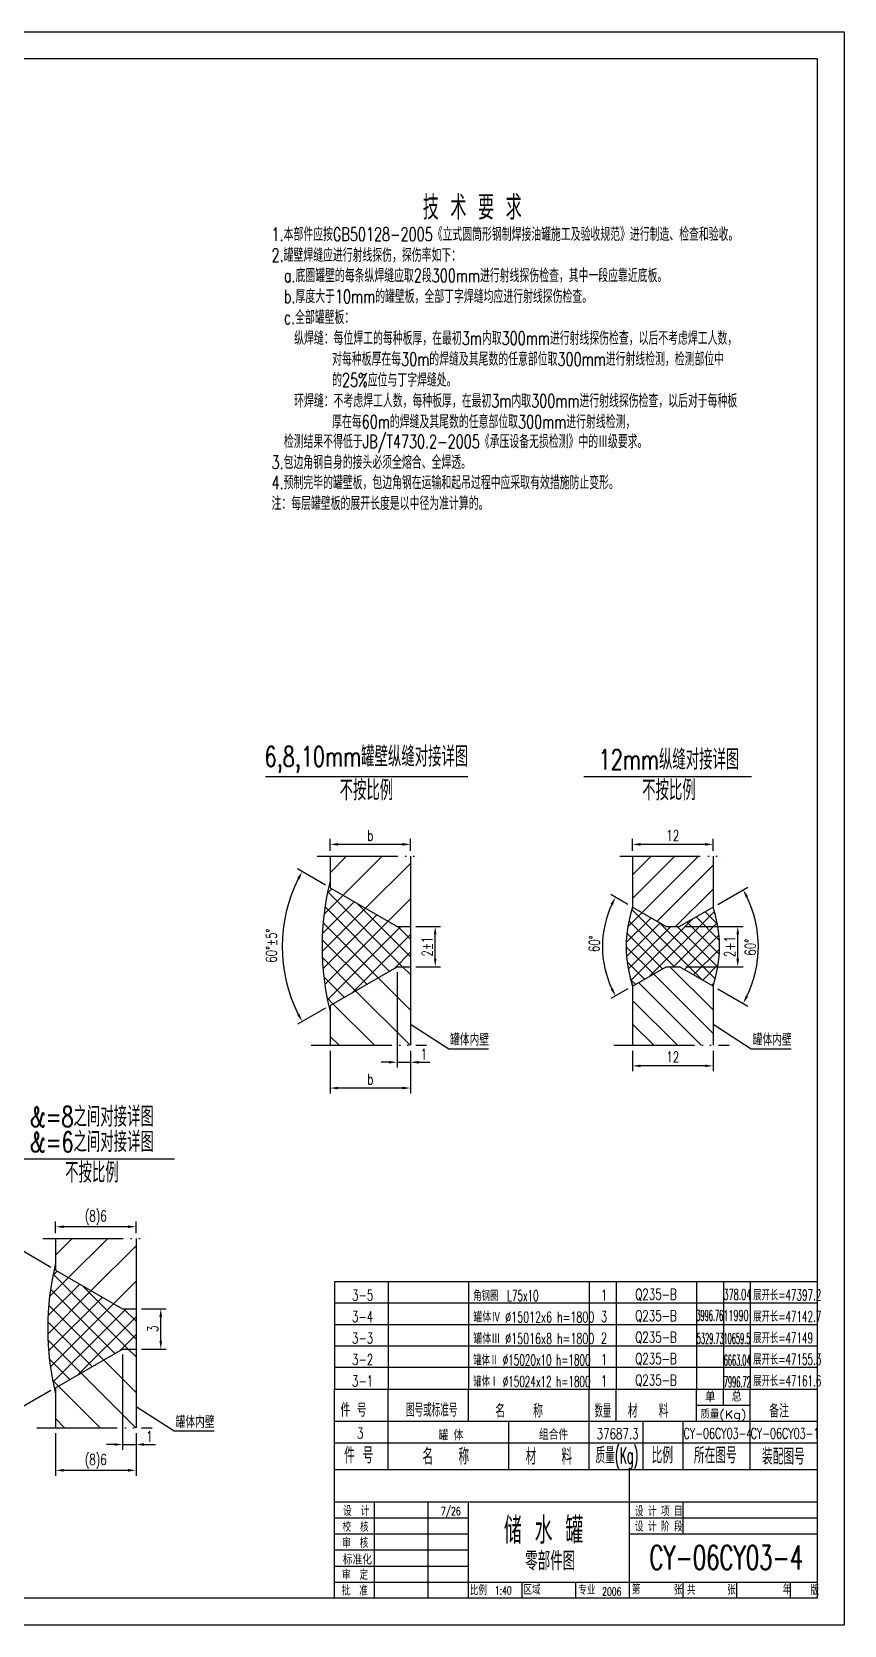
# Model space of a CAD drawing. Extents: x -15084 to 90401, y -39089 to 9274.
# Drawn here: x 6405 to 18516, y -39089 to -15329 of the extents above; entities that cross this region are included whole.
import ezdxf
from ezdxf.enums import TextEntityAlignment as Align

# ---------------------------------------------------------------- set-up
doc = ezdxf.new("R2010")
doc.units = 0
doc.header["$LTSCALE"] = 40
doc.header["$MEASUREMENT"] = 0
doc.linetypes.add('DIVIDE-M', pattern=[39, 30, -3, 0, -3, 0, -3])
doc.layers.get('0').update_dxf_attribs({"linetype": 'CONTINUOUS'})
for name, color, linetype in [('CDR_DWG1', 4, 'CONTINUOUS'), ('CDR_DWG2', 2, 'CONTINUOUS'), ('CDR_DWG4', 3, 'DIVIDE-M'), ('CDR_TEXT', 7, 'CONTINUOUS')]:
    doc.layers.add(name, color=color, linetype=linetype)
doc.styles.add('HZ', font='romans.shx', dxfattribs={"width": 0.7, "height": 160, "bigfont": 'HZ.shx'})

# ---------------------------------------------------------------- blocks, each defined once
blk = doc.blocks.new('MLF')
blk.add_line((180, 8), (0, 8))
at = {"color": 4}
for p, q in [((0, 8), (0, 0)), ((20, 8), (20, 0)), ((50, 8), (50, 0)), ((95, 8), (95, 0)), ((105, 8), (105, 0)), ((135, 8), (135, 0)), ((145, 8), (145, 0)), ((155, 8), (155, 0))]:
    blk.add_line(p, q, dxfattribs=at)
blk = doc.blocks.new('MLR')
at = {"color": 4}
for p, q in [((0, 0), (0, 12)), ((0, 12), (180, 12)), ((20, 0), (20, 12)), ((50, 0), (50, 12)), ((95, 0), (95, 12)), ((105, 0), (105, 12)), ((135, 0), (135, 12)), ((145, 6), (145, 12)), ((155, 0), (155, 12))]:
    blk.add_line(p, q, dxfattribs=at)
blk.add_line((135, 6), (155, 6))
at = {"style": 'HZ'}
for s, width, p in [('件 号', 0.7, (2.27, 1.69)), ('图号或标准号', 0.492204, (26.68, 1.69)), ('名    称', 0.7, (59.95, 1.35)), ('数量', 0.471468, (97, 1.35)), ('材   料', 0.7, (109.4, 1.35)), ('备注', 0.7, (162.07, 1.35))]:
    blk.add_text(s, height=5, dxfattribs=dict(at, width=width)).set_placement(p)
for s, p in [('单', (138.18, 7.18)), ('总', (148.03, 7.33))]:
    blk.add_text(s, height=4, dxfattribs=at).set_placement(p)
at = {"style": 'HZ', "width": 1.22708}
blk.add_text('质量(Kg)', height=3, dxfattribs=at).set_placement((136.46, 1.01), (153.64, 1.01), align=Align.FIT)
blk = doc.blocks.new('SML')
at = {"color": 4, "linetype": 'Continuous'}
for p, q in [((0, 0), (0, 18)), ((20, 0), (20, 18)), ((65, 0), (65, 18)), ((95, 0), (95, 18)), ((115, 18), (115, 0)), ((130, 0), (130, 18)), ((155, 0), (155, 18)), ((0, 10), (180, 10))]:
    blk.add_line(p, q, dxfattribs=at)
at = {"color": 7, "linetype": 'Continuous'}
blk.add_line((0, 18), (180, 18), dxfattribs=at)
at = {"color": 7, "linetype": 'Continuous', "style": 'HZ'}
for s, width, p in [('件 号', 0.7, (3.62, 2.26)), ('名   称', 0.7, (32.84, 1.84)), ('材   料', 0.7, (71.25, 1.84)), ('质量(Kg)', 0.5, (97.34, 2.26)), ('比例', 0.7, (118.23, 2.26)), ('所在图号', 0.7, (134, 2.26)), ('装配图号', 0.7, (159.38, 1.84))]:
    blk.add_text(s, height=6, dxfattribs=dict(at, width=width)).set_placement(p)

msp = doc.modelspace()

# ---------------------------------------------------------------- hatches: boundary and pattern name
h = msp.add_hatch()
h.set_pattern_fill('ANSI31', color=256, scale=3000, style=0)
h.set_pattern_definition([(45, (-16355.86, -14239.8), (-265.165, 265.165), [])])
h.paths.add_polyline_path([(10851, -27622), (10851, -28093), (11851, -28670), (12051, -28670), (12051, -27622)])
h = msp.add_hatch()
h.set_pattern_fill('ANSI31', color=256, scale=2000, style=0)
h.set_pattern_definition([(45, (-14567.5, -15047.58), (-176.7767, 176.7767), [])])
h.paths.add_polyline_path([(15862, -28670), (16062, -28670), (16562, -28381), (16562, -27622), (15362, -27622), (15362, -28381)])
h = msp.add_hatch()
h.set_pattern_fill('ANSI37', color=256, scale=1500, angle=90, style=0)
h.set_pattern_definition([(135, (-16355.86, -14239.82), (-132.5825, -132.5825), []), (225, (-16355.86, -14239.82), (132.5825, -132.5825), [])])
h.paths.add_polyline_path([(10851, -28093), (10851, -27995, 0.120785), (10851, -29940), (10851, -29848), (11851, -29270), (12051, -29270), (12051, -28670), (11851, -28670)])
h = msp.add_hatch()
h.set_pattern_fill('ANSI37', color=256, scale=1200, angle=90, style=0)
h.set_pattern_definition([(135, (-14567.49, -15047.58), (-106.066, -106.066), []), (225, (-14567.49, -15047.58), (106.066, -106.066), [])])
h.paths.add_polyline_path([(15862, -28670), (15362, -28381, 0.161486), (15362, -29559), (15862, -29270), (16062, -29270), (16562, -29559, 0.161486), (16562, -28381), (16062, -28670)])
h = msp.add_hatch()
h.set_pattern_fill('ANSI31', color=256, scale=3000, angle=90, style=0)
h.set_pattern_definition([(135, (-16355.86, -14239.8), (-265.165, -265.165), [])])
h.paths.add_polyline_path([(12051, -30443), (12051, -29270), (11851, -29270), (10851, -29848), (10851, -30443)])
h = msp.add_hatch()
h.set_pattern_fill('ANSI31', color=256, scale=2000, angle=90, style=0)
h.set_pattern_definition([(135, (-14567.5, -15047.58), (-176.7767, -176.7767), [])])
h.paths.add_polyline_path([(16562, -30443), (16562, -29559), (16062, -29270), (15862, -29270), (15362, -29559), (15362, -30443)])
h = msp.add_hatch()
h.set_pattern_fill('ANSI31', color=256, scale=3000, style=0)
h.set_pattern_definition([(45, (-20447.9, -19941.26), (-265.165, 265.165), [])])
h.paths.add_polyline_path([(6758, -33323), (6758, -33794), (7758, -34372), (7958, -34372), (7958, -33323)])
h = msp.add_hatch()
h.set_pattern_fill('ANSI37', color=256, scale=1500, angle=90, style=0)
h.set_pattern_definition([(135, (-20447.92, -19941.26), (-132.5825, -132.5825), []), (225, (-20447.92, -19941.26), (132.5825, -132.5825), [])])
h.paths.add_polyline_path([(6758, -33794), (6758, -33696, 0.120785), (6758, -35641), (6758, -35549), (7758, -34972), (7958, -34972), (7958, -34372), (7758, -34372)])
h = msp.add_hatch()
h.set_pattern_fill('ANSI31', color=256, scale=3000, angle=90, style=0)
h.set_pattern_definition([(135, (-20447.9, -19941.26), (-265.165, -265.165), [])])
h.paths.add_polyline_path([(7958, -36145), (7958, -34972), (7758, -34972), (6758, -35549), (6758, -36145)])

# ---------------------------------------------------------------- linework, layer by layer
at = {"color": 4}
for p, q in [((-14084, -15729), (18116, -15729)), ((18116, -15729), (18116, -38689)), ((18116, -38689), (-14084, -38689))]:
    msp.add_line(p, q, dxfattribs=at)
for p, q in [((10851, -27542), (10851, -27366)), ((11931, -27446), (10971, -27446)), ((12051, -27542), (12051, -27366)), ((15362, -27542), (15362, -27366)), ((16442, -27446), (15482, -27446)), ((16562, -27542), (16562, -27366)), ((10781, -28053), (10366, -27813)), ((15293, -28341), (15038, -28195)), ((16631, -28341), (17080, -28083)), ((12131, -28670), (12499, -28670)), ((16157, -28670), (17010, -28670)), ((12419, -29150), (12419, -28790)), ((16930, -29150), (16930, -28790)), ((11851, -29350), (11851, -30775)), ((12131, -29270), (12499, -29270)), ((16157, -29270), (17010, -29270)), ((15293, -29599), (15038, -29746)), ((16631, -29599), (17080, -29858)), ((10781, -29888), (10366, -30127)), ((12051, -30126), (12620, -30493)), ((16562, -30126), (17131, -30493)), ((10851, -30523), (10851, -31160)), ((12051, -30523), (12051, -30775)), ((12051, -30523), (12051, -31160)), ((12620, -30493), (13216, -30493)), ((15362, -30523), (15362, -30829)), ((16562, -30523), (16562, -30829)), ((17131, -30493), (17728, -30493)), ((11731, -30695), (11611, -30695)), ((11851, -30695), (12051, -30695)), ((12171, -30695), (12340, -30695)), ((16442, -30749), (15482, -30749)), ((11931, -31080), (10971, -31080)), ((6758, -33243), (6758, -33068)), ((7838, -33148), (6878, -33148)), ((7958, -33243), (7958, -33068)), ((6689, -33754), (6274, -33515)), ((8038, -34372), (8407, -34372)), ((8327, -34852), (8327, -34492)), ((7758, -35052), (7758, -36476)), ((8038, -34972), (8407, -34972)), ((6689, -35589), (6274, -35828)), ((7958, -35828), (8528, -36194)), ((6758, -36225), (6758, -36861)), ((7958, -36225), (7958, -36861)), ((7958, -36225), (7958, -36476)), ((8528, -36194), (9124, -36194)), ((7638, -36396), (7518, -36396)), ((7758, -36396), (7958, -36396)), ((8078, -36396), (8248, -36396)), ((7838, -36781), (6878, -36781))]:
    msp.add_line(p, q)
at = {"color": 4, "linetype": 'Continuous'}
for p, q in [((10916, -36769), (18116, -36769)), ((10916, -38689), (10916, -36769)), ((15316, -38689), (15316, -36769)), ((10916, -37249), (18116, -37249)), ((11516, -38689), (11516, -37249)), ((12316, -38689), (12316, -37249)), ((12916, -38689), (12916, -37249)), ((16116, -37729), (16116, -37249)), ((15316, -37729), (18116, -37729)), ((12916, -38449), (15316, -38449)), ((13716, -38689), (13716, -38449)), ((14516, -38689), (14516, -38449)), ((15316, -38449), (18116, -38449)), ((16116, -38689), (16116, -38449)), ((16916, -38689), (16916, -38449)), ((17716, -38689), (17716, -38449))]:
    msp.add_line(p, q, dxfattribs=at)
at = {"color": 7, "linetype": 'Continuous'}
for p, q in [((10916, -37489), (12916, -37489)), ((15316, -37489), (18116, -37489)), ((10916, -37729), (12916, -37729)), ((10916, -37969), (12916, -37969)), ((10916, -38209), (12916, -38209)), ((10916, -38449), (12916, -38449))]:
    msp.add_line(p, q, dxfattribs=at)
msp.add_lwpolyline([(-15084, -39089), (-15084, -15329), (18516, -15329), (18516, -39089)], close=True)
for centre, radius, start, end in [((12370, -28970), 2234, 153.0784, 206.9216), ((15542, -28970), 1695, 334.0567, 25.9433), ((16382, -28970), 1471, 154.6748, 205.3252)]:
    msp.add_arc(centre, radius, start, end)
for points in [[(10971, -27426), (10971, -27466), (10851, -27446)], [(11931, -27426), (11931, -27466), (12051, -27446)], [(15482, -27426), (15482, -27466), (15362, -27446)], [(16442, -27426), (16442, -27466), (16562, -27446)], [(10361, -27949), (10396, -27968), (10436, -27853)], [(15034, -28332), (15070, -28350), (15108, -28235)], [(17049, -28238), (17084, -28219), (17010, -28123)], [(12399, -28790), (12439, -28790), (12419, -28670)], [(16910, -28790), (16950, -28790), (16930, -28670)], [(12399, -29150), (12439, -29150), (12419, -29270)], [(16910, -29150), (16950, -29150), (16930, -29270)], [(15070, -29590), (15034, -29609), (15108, -29706)], [(17084, -29721), (17049, -29702), (17010, -29818)], [(10396, -29972), (10361, -29991), (10436, -30087)], [(11731, -30675), (11731, -30715), (11851, -30695)], [(12171, -30675), (12171, -30715), (12051, -30695)], [(15482, -30729), (15482, -30769), (15362, -30749)], [(16442, -30729), (16442, -30769), (16562, -30749)], [(10971, -31060), (10971, -31100), (10851, -31080)], [(11931, -31060), (11931, -31100), (12051, -31080)], [(6878, -33128), (6878, -33168), (6758, -33148)], [(7838, -33128), (7838, -33168), (7958, -33148)], [(8307, -34492), (8347, -34492), (8327, -34372)], [(8307, -34852), (8347, -34852), (8327, -34972)], [(7638, -36376), (7638, -36416), (7758, -36396)], [(8078, -36376), (8078, -36416), (7958, -36396)], [(6878, -36761), (6878, -36801), (6758, -36781)], [(7838, -36761), (7838, -36801), (7958, -36781)]]:
    msp.add_solid(points)
at = {"layer": 'CDR_DWG1'}
for p, q in [((10851, -27622), (10851, -28093)), ((12051, -27622), (12051, -30443)), ((15362, -27622), (15362, -28381)), ((16562, -27622), (16562, -28381)), ((10851, -28093), (11851, -28670)), ((15362, -28381), (15862, -28670)), ((16562, -28381), (16062, -28670)), ((11851, -28670), (12051, -28670)), ((11851, -28670), (12051, -28670)), ((15862, -28670), (16062, -28670)), ((15862, -28670), (16062, -28670)), ((10851, -29848), (11851, -29270)), ((11851, -29270), (12051, -29270)), ((11851, -29270), (12051, -29270)), ((15362, -29559), (15862, -29270)), ((15862, -29270), (16062, -29270)), ((15862, -29270), (16062, -29270)), ((16562, -29559), (16062, -29270)), ((15362, -29559), (15362, -30443)), ((16562, -29559), (16562, -30443)), ((10851, -29848), (10851, -30443)), ((6758, -33323), (6758, -33794)), ((7958, -33323), (7958, -36145)), ((6758, -33794), (7758, -34372)), ((7758, -34372), (7958, -34372)), ((7758, -34372), (7958, -34372)), ((6758, -35549), (7758, -34972)), ((7758, -34972), (7958, -34972)), ((7758, -34972), (7958, -34972)), ((6758, -35549), (6758, -36145))]:
    msp.add_line(p, q, dxfattribs=at)
for centre, radius, start, end in [((14817, -28967), 4084, 166.2258, 193.7742), ((17137, -28970), 1870, 161.6534, 198.3466), ((14787, -28970), 1870, 341.6534, 18.3466), ((10725, -34669), 4084, 166.2258, 193.7742)]:
    msp.add_arc(centre, radius, start, end, dxfattribs=at)
at = {"layer": 'CDR_DWG2'}
for p, q in [((9891, -26435), (12904, -26435)), ((14634, -26435), (17135, -26435)), ((6031, -32136), (8531, -32136))]:
    msp.add_line(p, q, dxfattribs=at)
at = {"layer": 'CDR_DWG4'}
for p, q in [((10660, -27622), (12221, -27622)), ((15172, -27622), (16733, -27622)), ((10571, -30443), (12290, -30443)), ((15083, -30443), (16802, -30443)), ((6568, -33323), (8129, -33323)), ((6479, -36145), (8198, -36145))]:
    msp.add_line(p, q, dxfattribs=at)

# ---------------------------------------------------------------- block references
at = {"xscale": 40.00000000000014, "yscale": 40.00000000000014, "zscale": 40.00000000000014}
for name, p in [('MLF', (10916, -34289)), ('MLF', (10916, -34609)), ('MLF', (10916, -34929)), ('MLF', (10916, -35249)), ('MLF', (10916, -35569)), ('MLR', (10916, -36049)), ('SML', (10916, -36769))]:
    msp.add_blockref(name, p, dxfattribs=at)

# ---------------------------------------------------------------- texts
at = {"color": 7, "linetype": 'Continuous', "style": 'HZ', "width": 0.7}
for s, height, p in [('技 术 要 求', 360, (12233, -18129)), ('1.本部件应按GB50128-2005《立式圆筒形钢制焊接油罐施工及验收规范》进行制造、检查和验收。', 200, (9979, -18448)), ('2.罐壁焊缝应进行射线探伤，探伤率如下：', 200, (9979, -18760)), ('a.底圈罐壁的每条纵焊缝应取2段300mm进行射线探伤检查，其中一段应靠近底板。', 200, (10162, -19064)), ('b.厚度大于10mm的罐壁板，全部丁字焊缝均应进行射线探伤检查。', 200, (10162, -19375)), ('c.全部罐壁板：', 200, (10162, -19687)), ('纵焊缝：每位焊工的每种板厚，在最初3m内取300mm进行射线探伤检查，以后不考虑焊工人数，', 200, (10316, -19998)), ('对每种板厚在每30m的焊缝及其尾数的任意部位取300mm进行射线检测，检测部位中', 200, (10882, -20309)), ('的25%应位与丁字焊缝处。', 200, (10882, -20621)), ('环焊缝：不考虑焊工人数，每种板厚，在最初3m内取300mm进行射线探伤检查，以后对于每种板', 200, (10316, -20932)), ('厚在每60m的焊缝及其尾数的任意部位取300mm进行射线检测，', 200, (10882, -21244)), ('检测结果不得低于JB/T4730.2-2005《承压设备无损检测》中的Ⅲ级要求。', 200, (10162, -21539)), ('3.包边角钢自身的接头必须全熔合、全焊透。', 200, (9979, -21848)), ('4.预制完毕的罐壁板，包边角钢在运输和起吊过程中应采取有效措施防止变形。', 200, (9979, -22151)), ('注：每层罐壁板的展开长度是以中径为准计算的。', 200, (9979, -22462))]:
    msp.add_text(s, height=height, dxfattribs=at).set_placement(p)
at = {"linetype": 'Continuous', "style": 'HZ'}
for s, width, p in [('校  核', 0.7, (11037, -37696)), ('设  计', 0.7, (11046, -37460)), ('设 计 项 目', 0.7, (15397, -37465)), ('设 计 阶 段', 0.7, (15397, -37691)), ('审  核', 0.7, (11033, -37936)), ('标准化', 0.9, (11042, -38185)), ('审  定', 0.7, (11028, -38412)), ('比例', 0.7, (12935, -38642)), ('区域', 0.7, (13734, -38633)), ('专业', 0.7, (14553, -38635)), ('第', 0.7, (15350, -38629)), ('张', 0.7, (15977, -38633)), ('共', 0.7, (16173, -38637)), ('张', 0.7, (16771, -38633)), ('年', 0.7, (17601, -38629)), ('版', 0.7, (18015, -38639)), ('批  准', 0.7, (11024, -38647))]:
    msp.add_text(s, height=140, dxfattribs=dict(at, width=width)).set_placement(p)
at = {"attachment_point": 5, "style": 'HZ'}
for s, insert, char_height in [('b', (11451, -27313), 160), ('12', (15962, -27313), 160), ('罐体内壁', (12931, -30359), 180), ('罐体内壁', (17443, -30359), 180), ('1', (12249, -30575), 160), ('12', (15962, -30616), 160), ('b', (11451, -30946), 160), ('(8)6', (7358, -33015), 160), ('罐体内壁', (8839, -36060), 180), ('1', (8157, -36276), 160), ('(8)6', (7358, -36648), 160)]:
    msp.add_mtext(s, dxfattribs=dict(at, insert=insert, char_height=char_height))
at = {"char_height": 160, "attachment_point": 5, "style": 'HZ'}
for s, insert, rotation in [('60%%d%%p5%%d', (9977, -28957), 90), ('2%%p1', (12299, -28970), 90), ('\\A1;60°', (14791, -28928), 88.4936), ('2+1', (16810, -28970), 90), ('\\A1;60°', (17117, -28981), 89.5896), ('3', (8207, -34672), 90)]:
    msp.add_mtext(s, dxfattribs=dict(at, insert=insert, rotation=rotation))
at = {"layer": 'CDR_DWG2', "style": 'HZ'}
for s, height, width, p in [('7/26', 120, 0.7, (12652, -37449)), ('CY-06CY03-4', 360, 0.646465, (16759, -38262)), ('1:40', 120, 0.7, (13433, -38631)), ('2006', 120, 0.7, (15052, -38649))]:
    msp.add_text(s, height=height, dxfattribs=dict(at, width=width)).set_placement(p, align=Align.CENTER)
at = {"layer": 'CDR_DWG2', "style": 'HZ', "width": 0.7}
for s, height, p in [('储 水 罐', 400, (13444, -37877)), ('零部件图', 280, (13761, -38273))]:
    msp.add_text(s, height=height, dxfattribs=at).set_placement(p)
at = {"layer": 'CDR_DWG2', "char_height": 300, "attachment_point": 5, "style": 'HZ'}
for s, insert in [('6,8,10mm罐壁纵缝对接详图', (11393, -26182)), ('12mm纵缝对接详图', (15904, -26182)), ('不按比例', (11393, -26639)), ('不按比例', (15904, -26639)), ('&=8之间对接详图', (7301, -31507)), ('&=6之间对接详图', (7301, -31884)), ('不按比例', (7301, -32341))]:
    msp.add_mtext(s, dxfattribs=dict(at, insert=insert))
at = {"layer": 'CDR_TEXT', "style": 'HZ', "width": 0.7}
for s, p in [('3-5', (11336, -34249)), ('1', (14936, -34249)), ('3-4', (11336, -34569)), ('3', (14936, -34569)), ('3-3', (11336, -34889)), ('2', (14936, -34889)), ('3-2', (11336, -35209)), ('1', (14936, -35209)), ('3-1', (11336, -35529)), ('1', (14936, -35529))]:
    msp.add_text(s, height=160, dxfattribs=at).set_placement(p, align=Align.CENTER)
at = {"layer": 'CDR_TEXT', "style": 'HZ'}
for s, width, p in [('角钢圈  L75x10', 0.6, (12986, -34256)), ('Q235-B', 0.7, (15402, -34236)), ('378.04', 0.55, (16718, -34237)), ('展开长=47397.2', 0.6, (17160, -34246)), ('罐体Ⅳ %%C15012x6 h=1800', 0.65, (12986, -34576)), ('Q235-B', 0.7, (15402, -34556)), ('3996.76', 0.45, (16313, -34551)), ('11990', 0.55, (16715, -34551)), ('展开长=47142.7', 0.6, (17160, -34566)), ('罐体Ⅲ %%C15016x8 h=1800', 0.65, (12986, -34896)), ('Q235-B', 0.7, (15402, -34876)), ('5329.73', 0.45, (16319, -34894)), ('10659.5', 0.45, (16718, -34894)), ('展开长=47149', 0.6, (17160, -34886)), ('罐体Ⅱ %%C15020x10 h=1800', 0.6, (12986, -35216)), ('Q235-B', 0.7, (15402, -35196)), ('6663.04', 0.45, (16721, -35220)), ('展开长=47155.3', 0.6, (17160, -35206)), ('罐体Ⅰ %%C15024x12 h=1800', 0.6, (12986, -35536)), ('Q235-B', 0.7, (15402, -35516)), ('7996.72', 0.45, (16723, -35543)), ('展开长=47161.6', 0.6, (17160, -35526)), ('3', 0.7, (11252, -36307)), ('罐 体', 0.7, (12470, -36336)), ('组合件', 0.7, (13966, -36327)), ('37687.3', 0.7, (14827, -36316)), ('CY-06CY03-4', 0.65, (16122, -36310)), ('CY-06CY03-1', 0.65, (17122, -36310))]:
    msp.add_text(s, height=160, dxfattribs=dict(at, width=width)).set_placement(p)

doc.saveas('drawing.dxf')
